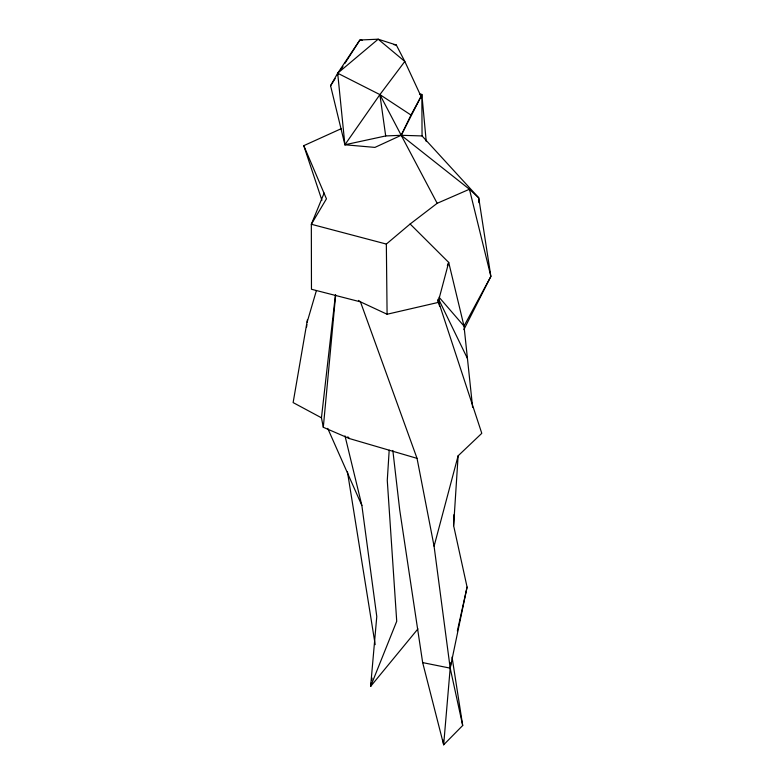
<?xml version="1.0" encoding="UTF-8"?>
<svg xmlns="http://www.w3.org/2000/svg" width="784" height="784" viewBox="0 0 784 784"><rect width="100%" height="100%" fill="white"/><g stroke="black" fill="none" stroke-linecap="round" stroke-linejoin="round"><path stroke-width="1.18" d="M452.045 657.07L462.697 725.504L443.666 744.8L450.192 668.144L467.078 587.089L453.622 525.643L453.965 514.637M389.197 450.153L387.276 480.386L396.724 621.271L370.616 686.412L417.941 628.895M453.622 525.643L458.121 455.818L481.788 433.327L437.805 299.37M462.697 725.504L450.192 668.144L434.081 546.223L417.039 458.356L349.488 438.579L323.312 427.29L335.66 294.872M421.518 98.039L421.851 94.423L419.538 93.962M306.603 326.967L306.877 324.566M307.142 322.165L316.354 290.707M323.312 427.29L321.45 417.803L335.434 294.892M450.947 662.568L450.192 668.144L422.664 662.607L399.703 509.855L392.843 450.477M307.406 319.764L293.128 402.584L321.45 417.803M371.244 682.844L370.616 686.412L376.781 616.538L361.865 505.484L344.999 435.894M371.675 680.463L372.096 678.082M457.366 630.963L467.078 587.089M434.081 546.223L458.121 455.818M324.135 193.06L311.336 224.263L311.464 289.257L360.473 301.86L387.09 314.247L438.06 302.467L448.713 262.444L410.14 224.008L386.345 244.069L387.09 314.247M447.341 265.786L448.713 262.444L464.01 326.085L472.605 407.239M421.067 96.442L410.983 115.042L401.212 135.289L374.919 147.402L344.901 144.775L330.574 85.73L337.688 73.216L359.885 40.013L378.162 39.2L396.312 45.011L404.818 61.456L421.067 96.442L401.212 135.289L437.168 203.311L410.14 224.008M463.883 329.603L490.872 276.409L478.72 197.803L422.057 135.936L421.851 94.423L426.241 141.551M330.574 85.73L335.131 78.625M337.091 75.578L338.394 73.539M340.991 69.482L342.951 66.434M344.901 63.386L359.885 40.013L362.228 40.337M344.901 144.775L379.897 94.609L404.818 61.456L378.162 39.2L337.688 73.216L344.901 144.775L385.689 135.946L401.212 135.289L422.057 135.936M321.92 200.302L303.78 145.667L341.324 128.645M437.168 203.311L469.449 189.248L478.72 197.803L478.887 202.693M393.96 44.698L396.312 45.011M386.345 244.069L311.336 224.263L326.448 198.832L303.78 145.667M337.688 73.216L379.897 94.609L410.983 115.042M358.562 300.419L360.473 301.86L417.039 458.356M347.792 436.806L349.488 438.579M439.04 297.205L464.01 326.085L490.872 276.409L469.449 189.248L401.212 135.289L379.897 94.609L385.689 135.946M438.589 299.096L467.45 358.494M327.732 428.387L361.865 505.484M437.962 300.595L439.677 306.426M422.664 662.607L443.666 744.8L443.048 739.998M347.459 471.899L375.183 644.624"/></g></svg>
